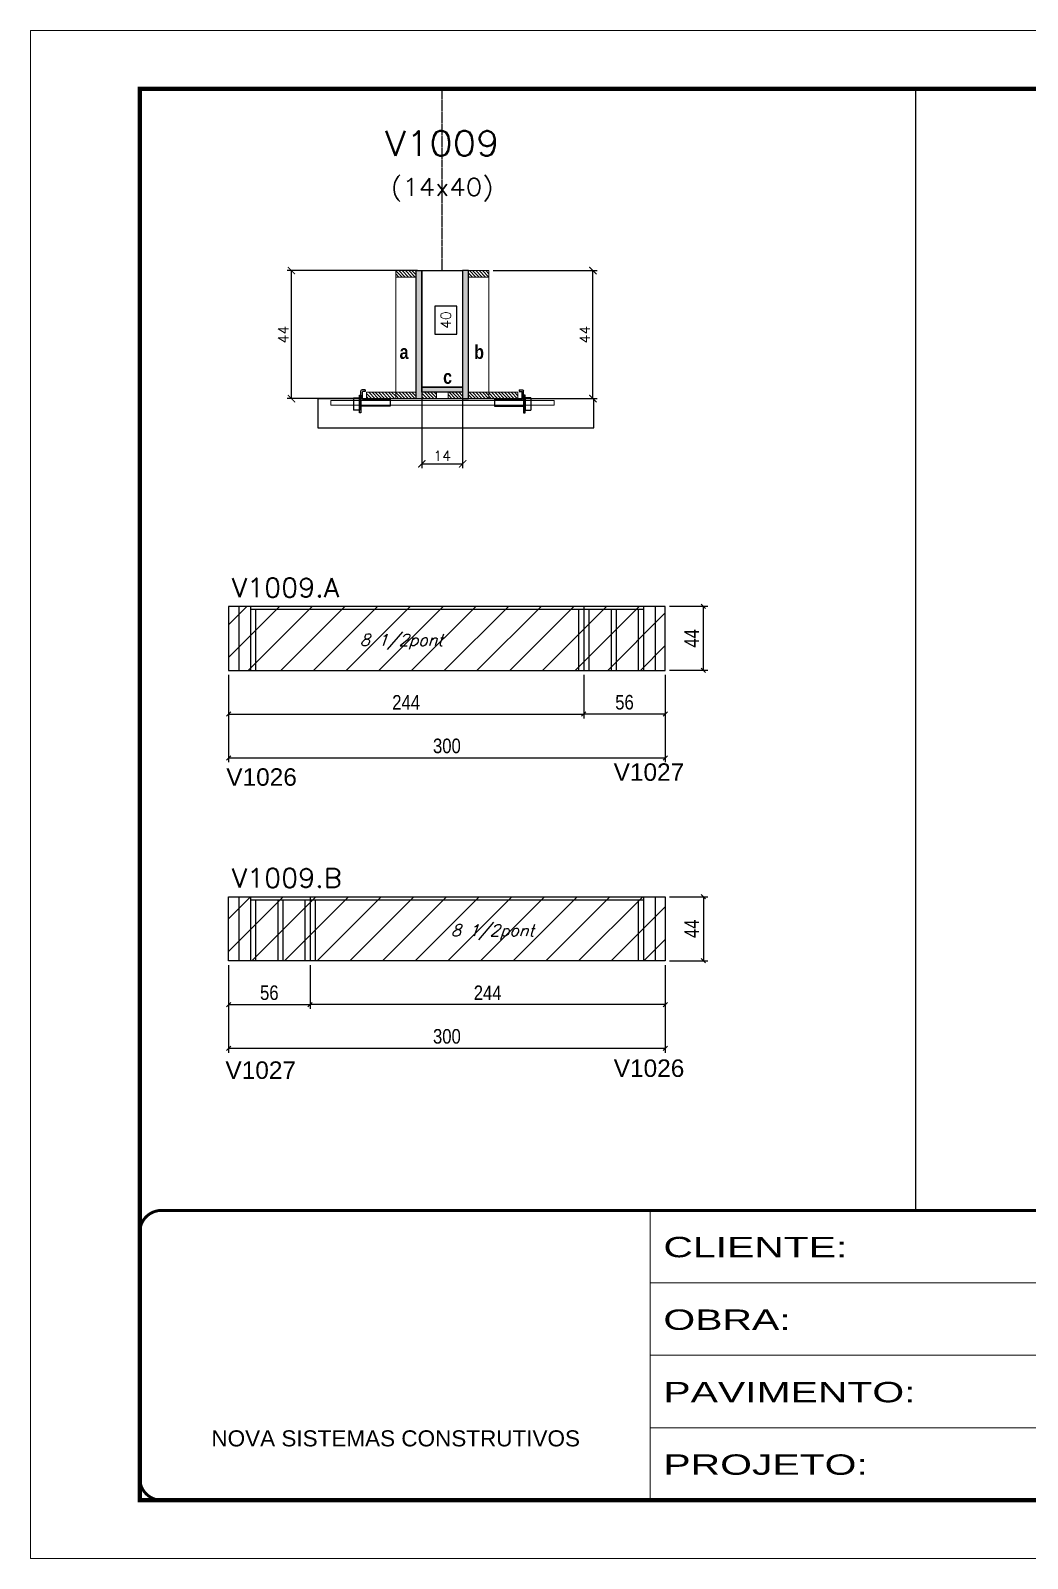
# Model space of a CAD drawing. Extents: x -20960 to -5926, y -2106 to 21915.
# Drawn here: x -9023 to -8339, y 17420 to 18470 of the extents above; entities that cross this region are included whole.
import ezdxf
from ezdxf.enums import TextEntityAlignment as Align

# ---------------------------------------------------------------- set-up
doc = ezdxf.new("R2010")
doc.units = 0
for name, pattern in [('CONTINUO', [0]), ('DASHED', [0.75, 0.5, -0.25]), ('HIDDEN', [0.375, 0.25, -0.125])]:
    doc.linetypes.add(name, pattern=pattern)
for name, color, linetype in [('5', 5, 'Continuous'), ('barrote', 251, 'Continuous'), ('COTA', 241, 'Continuous'), ('Cota Seção (2x)', 4, 'Continuous'), ('detalhes', 4, 'Continuous'), ('Painéis', 200, 'Continuous'), ('presilha', 1, 'Continuous'), ('Reaproveitamento', 251, 'Continuous'), ('SARR_2.2x7', 40, 'Continuous'), ('SARR_3.5x7', 81, 'Continuous'), ('texto', 7, 'Continuous'), ('Texto de Titulo', 7, 'Continuous'), ('Texto Qtd Sarr', 242, 'Continuous')]:
    doc.layers.add(name, color=color, linetype=linetype)
for name, color, linetype, lineweight in [('CONCRETO', 251, 'Continuous', 25), ('Folhas', 255, 'Continuous', 9), ('Hachura', 251, 'Continuous', 9), ('Madeira', 126, 'Continuous', 18), ('SARRAFO DE PRESSAO', 251, 'DASHED', 9), ('SCO-___-LAJ', 2, 'Continuous', 0), ('Texto Seção', 7, 'Continuous', 15)]:
    doc.layers.add(name, color=color, linetype=linetype, lineweight=lineweight)
doc.styles.add('ARIAL', font='arial.ttf')
doc.styles.add('COTA TECNICA', font='techl___.ttf', dxfattribs={"height": 10})
doc.styles.add('REGUA-120', font='ROMANS.shx', dxfattribs={"height": 15})
doc.styles.add('Romans', font='romans.shx')
doc.styles.get("Standard").update_dxf_attribs({"font": 'arial.ttf'})
doc.styles.add('TECNICA', font='techb___.ttf', dxfattribs={"height": 10})
doc.styles.add('Tecnologia', font='')
doc.styles.get('Tecnologia').set_extended_font_data('Forgotten Futurist')
doc.dimstyles.new('Cota Seção (2x)', dxfattribs={"dimtxt": 7, "dimasz": 5, "dimexe": 3, "dimexo": 3, "dimgap": 2, "dimtad": 3, "dimdec": 1, "dimlfac": 0.5, "dimzin": 12, "dimdsep": 46, "dimtxsty": 'Romans', "dimblk": 'ARCHTICK', "dimcen": 0, "dimclrd": 4, "dimclre": 4, "dimclrt": 1, "dimadec": 1, "dimazin": 3, "dimtfac": 1, "dimtdec": 1, "dimtmove": 0, "dimatfit": 3, "dimldrblk": 'OBLIQUE', "dimfxl": 1, "dimtolj": 1, "dimtzin": 12, "dimarcsym": 0})
doc.dimstyles.new('Cota Seção interna', dxfattribs={"dimtxt": 7, "dimasz": 6, "dimexe": 0.18, "dimexo": 2, "dimgap": -4, "dimtad": 3, "dimdec": 1, "dimlfac": 0.5, "dimzin": 12, "dimdsep": 46, "dimtxsty": 'Romans', "dimblk": 'ARCHTICK', "dimcen": 0.09, "dimse1": 1, "dimse2": 1, "dimsd1": 1, "dimsd2": 1, "dimclrd": 180, "dimclre": 5, "dimclrt": 1, "dimadec": 0, "dimazin": 3, "dimtfac": 1, "dimtdec": 1, "dimtofl": 0, "dimtmove": 0, "dimatfit": 3, "dimldrblk": 'ARCHTICK', "dimfxl": 1, "dimtolj": 1, "dimtzin": 0, "dimarcsym": 0})
doc.dimstyles.new('PAINEL', dxfattribs={"dimtxt": 10, "dimasz": 3, "dimexe": 3, "dimexo": 3, "dimgap": 3, "dimtad": 1, "dimdec": 1, "dimzin": 12, "dimdsep": 46, "dimtxsty": 'COTA TECNICA', "dimblk1": 'OBLIQUE', "dimblk2": 'OBLIQUE', "dimsah": 1, "dimcen": 0.9, "dimclrd": 4, "dimclre": 4, "dimclrt": 240, "dimadec": 1, "dimazin": 3, "dimtfac": 1, "dimtdec": 1, "dimtmove": 0, "dimatfit": 3, "dimfxl": 1, "dimtolj": 1, "dimtzin": 12, "dimarcsym": 0})
pattern_1 = [(315, (14191.9361, 9987.0219), (1.12253202, 1.12253202), [])]
pattern_2 = [(315, (14201.9361, 9987.0219), (1.12253202, 1.12253202), [])]
pattern_3 = [(45, (3183.5, 1148.575), (-11.22532, 11.22532), [])]

# ---------------------------------------------------------------- blocks, each defined once
blk = doc.blocks.new('9999999999')
at = {"color": 30, "linetype": 'CONTINUO'}
for p, q in [((98564.6, 34230.2), (98564.6, 34429.4)), ((98564.6, 34379.6), (99584, 34379.6)), ((98564.6, 34329.8), (99488, 34329.8)), ((98564.6, 34280), (99488, 34280))]:
    blk.add_line(p, q, dxfattribs=at)
at = {"color": 30, "linetype": 'CONTINUO', "const_width": 2}
blk.add_lwpolyline([(99584, 34230.2), (99584, 34414.4, 0.414214), (99569, 34429.4), (98229, 34429.4, 0.414214), (98214, 34414.4), (98214, 34245.2, 0.414214), (98229, 34230.2), (99584, 34230.2)], format="xyb", dxfattribs=at)
at = {"layer": 'Folhas'}
blk.add_lwpolyline([(98139, 34190.2), (99624, 34190.2), (99624, 35240.2), (98139, 35240.2)], close=True, dxfattribs=at)
at = {"layer": 'Folhas', "color": 30, "const_width": 3}
blk.add_lwpolyline([(98214, 34230.2), (99584, 34230.2), (99584, 35200.2), (98214, 35200.2)], close=True, dxfattribs=at)
at = {"color": 7, "linetype": 'Continuous', "ltscale": 5, "style": 'ARIAL'}
blk.add_text('NOVA SISTEMAS CONSTRUTIVOS', height=11.059, dxfattribs=at).set_placement((98263.2, 34267.2))
at = {"layer": 'Folhas', "color": 7, "style": 'Tecnologia', "width": 1.5}
for s, p in [('CLIENTE:', (98573.7, 34397.2)), ('OBRA:', (98573.7, 34347.3)), ('PAVIMENTO:', (98573.7, 34297.5)), ('PROJETO:', (98573.7, 34247.7))]:
    blk.add_text(s, height=14, dxfattribs=at).set_placement(p)
blk = doc.blocks.new('_Oblique')
at = {"color": 0, "linetype": 'ByBlock', "lineweight": -2}
blk.add_line((-0.5, -0.5), (0.5, 0.5), dxfattribs=at)
blk = doc.blocks.new('*D6794')
at = {"layer": 'COTA', "color": 4, "linetype": 'ByBlock', "lineweight": -2, "transparency": 16777216}
for p, q in [((-8887.5, 18027), (-8887.5, 17966.8)), ((-8587.5, 18027), (-8587.5, 17966.8)), ((-8887.5, 17969.8), (-8587.5, 17969.8))]:
    blk.add_line(p, q, dxfattribs=at)
at = {"layer": 'Defpoints', "color": 0, "linetype": 'ByBlock', "transparency": 16777216}
for p in [(-8887.5, 18030), (-8587.5, 18030), (-8587.5, 17969.8)]:
    blk.add_point(p, dxfattribs=at)
at = {"layer": 'COTA', "color": 4, "linetype": 'ByBlock', "lineweight": -2, "transparency": 16777216, "xscale": 3, "yscale": 3, "zscale": 3, "rotation": 180}
blk.add_blockref('_Oblique', (-8887.5, 17969.8), dxfattribs=at)
at = {"layer": 'COTA', "color": 4, "linetype": 'ByBlock', "lineweight": -2, "transparency": 16777216, "xscale": 3, "yscale": 3, "zscale": 3}
blk.add_blockref('_Oblique', (-8587.5, 17969.8), dxfattribs=at)
at = {"layer": 'COTA', "color": 240, "linetype": 'ByBlock', "transparency": 16777216, "insert": (-8737.5, 17978), "char_height": 10, "attachment_point": 5, "style": 'COTA TECNICA'}
blk.add_mtext('\\A1;300', dxfattribs=at)
blk = doc.blocks.new('*D6795')
at = {"layer": 'COTA', "color": 4, "linetype": 'ByBlock', "lineweight": -2, "transparency": 16777216}
for p, q in [((-8887.5, 18027), (-8887.5, 17996.9)), ((-8643.5, 18027), (-8643.5, 17996.9)), ((-8887.5, 17999.9), (-8643.5, 17999.9))]:
    blk.add_line(p, q, dxfattribs=at)
at = {"layer": 'Defpoints', "color": 0, "linetype": 'ByBlock', "transparency": 16777216}
for p in [(-8887.5, 18030), (-8643.5, 18030), (-8643.5, 17999.9)]:
    blk.add_point(p, dxfattribs=at)
at = {"layer": 'COTA', "color": 4, "linetype": 'ByBlock', "lineweight": -2, "transparency": 16777216, "xscale": 3, "yscale": 3, "zscale": 3, "rotation": 180}
blk.add_blockref('_Oblique', (-8887.5, 17999.9), dxfattribs=at)
at = {"layer": 'COTA', "color": 4, "linetype": 'ByBlock', "lineweight": -2, "transparency": 16777216, "xscale": 3, "yscale": 3, "zscale": 3}
blk.add_blockref('_Oblique', (-8643.5, 17999.9), dxfattribs=at)
at = {"layer": 'COTA', "color": 240, "linetype": 'ByBlock', "transparency": 16777216, "insert": (-8765.5, 18008), "char_height": 10, "attachment_point": 5, "style": 'COTA TECNICA'}
blk.add_mtext('\\A1;244', dxfattribs=at)
blk = doc.blocks.new('*D6796')
at = {"layer": 'COTA', "color": 4, "linetype": 'ByBlock', "lineweight": -2, "transparency": 16777216}
for p, q in [((-8643.5, 18027), (-8643.5, 17996.9)), ((-8587.5, 18027), (-8587.5, 17996.9)), ((-8587.5, 17999.9), (-8643.5, 17999.9))]:
    blk.add_line(p, q, dxfattribs=at)
at = {"layer": 'Defpoints', "color": 0, "linetype": 'ByBlock', "transparency": 16777216}
for p in [(-8643.5, 18030), (-8587.5, 18030), (-8643.5, 17999.9)]:
    blk.add_point(p, dxfattribs=at)
at = {"layer": 'COTA', "color": 4, "linetype": 'ByBlock', "lineweight": -2, "transparency": 16777216, "xscale": 3, "yscale": 3, "zscale": 3, "rotation": 180}
blk.add_blockref('_Oblique', (-8643.5, 17999.9), dxfattribs=at)
at = {"layer": 'COTA', "color": 4, "linetype": 'ByBlock', "lineweight": -2, "transparency": 16777216, "xscale": 3, "yscale": 3, "zscale": 3}
blk.add_blockref('_Oblique', (-8587.5, 17999.9), dxfattribs=at)
at = {"layer": 'COTA', "color": 240, "linetype": 'ByBlock', "transparency": 16777216, "insert": (-8615.5, 18008), "char_height": 10, "attachment_point": 5, "style": 'COTA TECNICA'}
blk.add_mtext('\\A1;56', dxfattribs=at)
blk = doc.blocks.new('*D6797')
at = {"layer": 'COTA', "color": 4, "linetype": 'ByBlock', "lineweight": -2, "transparency": 16777216}
for p, q in [((-8584.5, 18074), (-8558.3, 18074)), ((-8561.3, 18030), (-8561.3, 18074)), ((-8584.5, 18030), (-8558.3, 18030))]:
    blk.add_line(p, q, dxfattribs=at)
at = {"layer": 'Defpoints', "color": 0, "linetype": 'ByBlock', "transparency": 16777216}
for p in [(-8587.5, 18074), (-8561.3, 18074), (-8587.5, 18030)]:
    blk.add_point(p, dxfattribs=at)
at = {"layer": 'COTA', "color": 4, "linetype": 'ByBlock', "lineweight": -2, "transparency": 16777216, "xscale": 3, "yscale": 3, "zscale": 3}
for p, rotation in [((-8561.3, 18074), 90), ((-8561.3, 18030), 270)]:
    blk.add_blockref('_Oblique', p, dxfattribs=dict(at, rotation=rotation))
at = {"layer": 'COTA', "color": 240, "linetype": 'ByBlock', "transparency": 16777216, "insert": (-8569.4, 18052), "char_height": 10, "attachment_point": 5, "rotation": 90, "style": 'COTA TECNICA'}
blk.add_mtext('\\A1;44', dxfattribs=at)
blk = doc.blocks.new('*D6798')
at = {"layer": 'COTA', "color": 4, "linetype": 'ByBlock', "lineweight": -2, "transparency": 16777216}
for p, q in [((-8887.5, 17827.4), (-8887.5, 17767.2)), ((-8587.5, 17827.4), (-8587.5, 17767.2)), ((-8587.5, 17770.2), (-8887.5, 17770.2))]:
    blk.add_line(p, q, dxfattribs=at)
at = {"layer": 'Defpoints', "color": 0, "linetype": 'ByBlock', "transparency": 16777216}
for p in [(-8887.5, 17830.4), (-8587.5, 17830.4), (-8887.5, 17770.2)]:
    blk.add_point(p, dxfattribs=at)
at = {"layer": 'COTA', "color": 4, "linetype": 'ByBlock', "lineweight": -2, "transparency": 16777216, "xscale": 3, "yscale": 3, "zscale": 3, "rotation": 180}
blk.add_blockref('_Oblique', (-8887.5, 17770.2), dxfattribs=at)
at = {"layer": 'COTA', "color": 4, "linetype": 'ByBlock', "lineweight": -2, "transparency": 16777216, "xscale": 3, "yscale": 3, "zscale": 3}
blk.add_blockref('_Oblique', (-8587.5, 17770.2), dxfattribs=at)
at = {"layer": 'COTA', "color": 240, "linetype": 'ByBlock', "transparency": 16777216, "insert": (-8737.5, 17778.4), "char_height": 10, "attachment_point": 5, "style": 'COTA TECNICA'}
blk.add_mtext('\\A1;300', dxfattribs=at)
blk = doc.blocks.new('*D6799')
at = {"layer": 'COTA', "color": 4, "linetype": 'ByBlock', "lineweight": -2, "transparency": 16777216}
for p, q in [((-8831.5, 17827.4), (-8831.5, 17797.3)), ((-8587.5, 17827.4), (-8587.5, 17797.3)), ((-8587.5, 17800.3), (-8831.5, 17800.3))]:
    blk.add_line(p, q, dxfattribs=at)
at = {"layer": 'Defpoints', "color": 0, "linetype": 'ByBlock', "transparency": 16777216}
for p in [(-8831.5, 17830.4), (-8587.5, 17830.4), (-8831.5, 17800.3)]:
    blk.add_point(p, dxfattribs=at)
at = {"layer": 'COTA', "color": 4, "linetype": 'ByBlock', "lineweight": -2, "transparency": 16777216, "xscale": 3, "yscale": 3, "zscale": 3, "rotation": 180}
blk.add_blockref('_Oblique', (-8831.5, 17800.3), dxfattribs=at)
at = {"layer": 'COTA', "color": 4, "linetype": 'ByBlock', "lineweight": -2, "transparency": 16777216, "xscale": 3, "yscale": 3, "zscale": 3}
blk.add_blockref('_Oblique', (-8587.5, 17800.3), dxfattribs=at)
at = {"layer": 'COTA', "color": 240, "linetype": 'ByBlock', "transparency": 16777216, "insert": (-8709.5, 17808.4), "char_height": 10, "attachment_point": 5, "style": 'COTA TECNICA'}
blk.add_mtext('\\A1;244', dxfattribs=at)
blk = doc.blocks.new('*D6800')
at = {"layer": 'COTA', "color": 4, "linetype": 'ByBlock', "lineweight": -2, "transparency": 16777216}
for p, q in [((-8887.5, 17827.4), (-8887.5, 17797.3)), ((-8831.5, 17827.4), (-8831.5, 17797.3)), ((-8887.5, 17800.3), (-8831.5, 17800.3))]:
    blk.add_line(p, q, dxfattribs=at)
at = {"layer": 'Defpoints', "color": 0, "linetype": 'ByBlock', "transparency": 16777216}
for p in [(-8887.5, 17830.4), (-8831.5, 17830.4), (-8831.5, 17800.3)]:
    blk.add_point(p, dxfattribs=at)
at = {"layer": 'COTA', "color": 4, "linetype": 'ByBlock', "lineweight": -2, "transparency": 16777216, "xscale": 3, "yscale": 3, "zscale": 3, "rotation": 180}
blk.add_blockref('_Oblique', (-8887.5, 17800.3), dxfattribs=at)
at = {"layer": 'COTA', "color": 4, "linetype": 'ByBlock', "lineweight": -2, "transparency": 16777216, "xscale": 3, "yscale": 3, "zscale": 3}
blk.add_blockref('_Oblique', (-8831.5, 17800.3), dxfattribs=at)
at = {"layer": 'COTA', "color": 240, "linetype": 'ByBlock', "transparency": 16777216, "insert": (-8859.5, 17808.4), "char_height": 10, "attachment_point": 5, "style": 'COTA TECNICA'}
blk.add_mtext('\\A1;56', dxfattribs=at)
blk = doc.blocks.new('*D6801')
at = {"layer": 'COTA', "color": 4, "linetype": 'ByBlock', "lineweight": -2, "transparency": 16777216}
for p, q in [((-8584.5, 17874.4), (-8558.3, 17874.4)), ((-8561.3, 17874.4), (-8561.3, 17830.4)), ((-8584.5, 17830.4), (-8558.3, 17830.4))]:
    blk.add_line(p, q, dxfattribs=at)
at = {"layer": 'Defpoints', "color": 0, "linetype": 'ByBlock', "transparency": 16777216}
for p in [(-8587.5, 17874.4), (-8587.5, 17830.4), (-8561.3, 17830.4)]:
    blk.add_point(p, dxfattribs=at)
at = {"layer": 'COTA', "color": 4, "linetype": 'ByBlock', "lineweight": -2, "transparency": 16777216, "xscale": 3, "yscale": 3, "zscale": 3}
for p, rotation in [((-8561.3, 17874.4), 90), ((-8561.3, 17830.4), 270)]:
    blk.add_blockref('_Oblique', p, dxfattribs=dict(at, rotation=rotation))
at = {"layer": 'COTA', "color": 240, "linetype": 'ByBlock', "transparency": 16777216, "insert": (-8569.4, 17852.4), "char_height": 10, "attachment_point": 5, "rotation": 90, "style": 'COTA TECNICA'}
blk.add_mtext('\\A1;44', dxfattribs=at)
blk = doc.blocks.new('_ArchTick')
at = {"color": 0, "linetype": 'ByBlock', "const_width": 0.15}
blk.add_lwpolyline([(-0.5, -0.5), (0.5, 0.5)], dxfattribs=at)
blk = doc.blocks.new('*D6802')
at = {"layer": 'COTA', "color": 4, "lineweight": -2, "transparency": 16777216}
for p, q in [((-8757.7, 18304.7), (-8847.3, 18304.7)), ((-8844.3, 18216.7), (-8844.3, 18304.7)), ((-8795.7, 18216.7), (-8847.3, 18216.7))]:
    blk.add_line(p, q, dxfattribs=at)
at = {"layer": 'Defpoints', "color": 0, "transparency": 16777216}
for p in [(-8844.3, 18304.7), (-8754.7, 18304.7), (-8792.7, 18216.7)]:
    blk.add_point(p, dxfattribs=at)
at = {"layer": 'COTA', "color": 4, "lineweight": -2, "transparency": 16777216, "xscale": 5, "yscale": 5, "zscale": 5}
for p, rotation in [((-8844.3, 18304.7), 90), ((-8844.3, 18216.7), 270)]:
    blk.add_blockref('_ArchTick', p, dxfattribs=dict(at, rotation=rotation))
at = {"layer": 'COTA', "color": 1, "transparency": 16777216, "insert": (-8849.8, 18260.7), "char_height": 7, "attachment_point": 5, "rotation": 90, "style": 'Romans'}
blk.add_mtext('\\A1;44', dxfattribs=at)
blk = doc.blocks.new('*D6803')
at = {"layer": 'COTA', "color": 4, "lineweight": -2, "transparency": 16777216}
for p, q in [((-8705.7, 18304.7), (-8634.2, 18304.7)), ((-8637.2, 18216.7), (-8637.2, 18304.7)), ((-8685.7, 18216.7), (-8634.2, 18216.7))]:
    blk.add_line(p, q, dxfattribs=at)
at = {"layer": 'Defpoints', "color": 0, "transparency": 16777216}
for p in [(-8708.7, 18304.7), (-8637.2, 18304.7), (-8688.7, 18216.7)]:
    blk.add_point(p, dxfattribs=at)
at = {"layer": 'COTA', "color": 4, "lineweight": -2, "transparency": 16777216, "xscale": 5, "yscale": 5, "zscale": 5}
for p, rotation in [((-8637.2, 18304.7), 90), ((-8637.2, 18216.7), 270)]:
    blk.add_blockref('_ArchTick', p, dxfattribs=dict(at, rotation=rotation))
at = {"layer": 'COTA', "color": 1, "transparency": 16777216, "insert": (-8642.7, 18260.7), "char_height": 7, "attachment_point": 5, "rotation": 90, "style": 'Romans'}
blk.add_mtext('\\A1;44', dxfattribs=at)
blk = doc.blocks.new('*D6804')
at = {"layer": 'Cota Seção (2x)', "color": 180, "lineweight": -2, "transparency": 16777216}
for p, q in [((-8730.7, 18280.3), (-8745.7, 18280.3)), ((-8745.7, 18280.3), (-8745.7, 18261)), ((-8730.7, 18261), (-8730.7, 18280.3)), ((-8745.7, 18261), (-8730.7, 18261))]:
    blk.add_line(p, q, dxfattribs=at)
at = {"layer": 'Defpoints', "color": 0, "transparency": 16777216}
for p in [(-8726.7, 18304.7), (-8726.7, 18304.7), (-8726.7, 18224.7)]:
    blk.add_point(p, dxfattribs=at)
at = {"layer": 'Cota Seção (2x)', "color": 1, "transparency": 16777216, "insert": (-8738.2, 18270.7), "char_height": 7, "attachment_point": 5, "rotation": 90, "style": 'Romans'}
blk.add_mtext('\\A1;40', dxfattribs=at)
blk = doc.blocks.new('titulo1')
at = {"layer": 'Defpoints', "color": 252, "linetype": 'HIDDEN', "ltscale": 2}
blk.add_line((0, 0), (0, 125), dxfattribs=at)
at = {"layer": 'Defpoints', "style": 'Romans', "oblique": 15}
blk.add_attdef('FOLHA', text='', height=10, dxfattribs=at).set_placement((0, 15.6), align=Align.MIDDLE_CENTER)
at = {"layer": 'Texto Qtd Sarr', "color": 3, "style": 'Romans', "oblique": 15}
for tag, height, p in [('TITULO', 17, (0, 71.4)), ('SEÇÃO', 12, (0, 41.5))]:
    blk.add_attdef(tag, text='', height=height, dxfattribs=at).set_placement(p, align=Align.MIDDLE_CENTER)
blk = doc.blocks.new('PRESILHA METÁLICA 1')
at = {"layer": 'presilha'}
for p, q in [((7.5, 10.6), (7.5, 19.9)), ((12, 21), (8.6, 21)), ((9, 11.6), (9, 18.9)), ((12, 19.5), (9.6, 19.5)), ((12, 21), (12, 19.5)), ((0, 13), (6, 13)), ((0, 13), (0, 0)), ((6, 0), (0, 0)), ((6, 15.5), (7.5, 15.5)), ((6, -2.5), (6, 15.5)), ((6, 13), (6, 0)), ((7.5, 15.5), (7.5, -2.5)), ((37.5, 4.1), (7.5, 4.1)), ((37.5, 11), (9.6, 11)), ((37.5, 11), (37.5, 4.1)), ((7.5, -2.5), (6, -2.5))]:
    blk.add_line(p, q, dxfattribs=at)
for centre, radius, start, end in [((8.6, 19.9), 1.14, 90, 180), ((9.6, 18.9), 0.57, 90, 180), ((9.6, 11.6), 0.57, 180, 270)]:
    blk.add_arc(centre, radius, start, end, dxfattribs=at)
blk = doc.blocks.new('*D6805')
at = {"layer": 'COTA', "color": 4, "lineweight": -2, "transparency": 16777216}
for p, q in [((-8754.7, 18218.1), (-8754.7, 18168.9)), ((-8726.7, 18218.1), (-8726.7, 18168.9)), ((-8754.7, 18171.9), (-8726.7, 18171.9))]:
    blk.add_line(p, q, dxfattribs=at)
at = {"layer": 'Defpoints', "color": 0, "transparency": 16777216}
for p in [(-8754.7, 18221.1), (-8726.7, 18221.1), (-8726.7, 18171.9)]:
    blk.add_point(p, dxfattribs=at)
at = {"layer": 'COTA', "color": 4, "lineweight": -2, "transparency": 16777216, "xscale": 5, "yscale": 5, "zscale": 5, "rotation": 180}
blk.add_blockref('_ArchTick', (-8754.7, 18171.9), dxfattribs=at)
at = {"layer": 'COTA', "color": 4, "lineweight": -2, "transparency": 16777216, "xscale": 5, "yscale": 5, "zscale": 5}
blk.add_blockref('_ArchTick', (-8726.7, 18171.9), dxfattribs=at)
at = {"layer": 'COTA', "color": 1, "transparency": 16777216, "insert": (-8740.7, 18177.4), "char_height": 7, "attachment_point": 5, "style": 'Romans'}
blk.add_mtext('\\A1;14', dxfattribs=at)

msp = doc.modelspace()

# ---------------------------------------------------------------- hatches: boundary and pattern name
at = {"layer": 'Hachura'}
h = msp.add_hatch(dxfattribs=at)
h.set_pattern_fill('ANSI31', color=256, scale=0.5, angle=270, style=0)
h.set_pattern_definition([(315, (14201.9361, 9997.0219), (1.12253202, 1.12253202), [])])
h.paths.add_polyline_path([(-8758.68, 18300.27), (-8758.68, 18304.67), (-8772.68, 18304.67), (-8772.68, 18300.27)])
h = msp.add_hatch(color=256, dxfattribs=at)
h.dxf.hatch_style = 1
h.paths.add_polyline_path([(-8758.68, 18304.67), (-8754.68, 18304.67), (-8754.68, 18216.67), (-8758.68, 18216.67)])
h = msp.add_hatch(color=256, dxfattribs=at)
h.dxf.hatch_style = 1
h.paths.add_polyline_path([(-8722.69, 18304.67), (-8726.69, 18304.67), (-8726.68, 18216.67), (-8722.68, 18216.67)])
h = msp.add_hatch(dxfattribs=at)
h.set_pattern_fill('ANSI31', color=256, scale=0.5, angle=270, style=0)
h.set_pattern_definition([(315, (14191.9458, 9997.0219), (1.12253202, 1.12253202), [])])
h.paths.add_polyline_path([(-8722.69, 18300.27), (-8722.69, 18304.67), (-8708.69, 18304.67), (-8708.69, 18300.27)])
h = msp.add_hatch(dxfattribs=at)
h.set_pattern_fill('ANSI31', color=256, scale=0.5, angle=270, style=0)
h.set_pattern_definition(pattern_2)
h.paths.add_polyline_path([(-8792.68, 18216.67), (-8792.68, 18221.07), (-8772.68, 18221.07), (-8772.68, 18216.67)])
h = msp.add_hatch(dxfattribs=at)
h.set_pattern_fill('ANSI31', color=256, scale=0.5, angle=270, style=0)
h.set_pattern_definition([(315, (14201.9361, 9913.4219), (1.12253202, 1.12253202), [])])
h.paths.add_polyline_path([(-8758.68, 18216.67), (-8758.68, 18221.07), (-8772.68, 18221.07), (-8772.68, 18216.67)])
h = msp.add_hatch(color=256, dxfattribs=at)
h.dxf.hatch_style = 1
h.paths.add_polyline_path([(-8754.68, 18221.07), (-8754.68, 18224.67), (-8726.68, 18224.67), (-8726.68, 18221.07)])
h = msp.add_hatch(dxfattribs=at)
h.set_pattern_fill('ANSI31', color=256, scale=0.5, angle=270, style=0)
h.set_pattern_definition(pattern_2)
h.paths.add_polyline_path([(-8754.68, 18216.67), (-8754.68, 18221.07), (-8744.68, 18221.07), (-8744.68, 18216.67)])
h = msp.add_hatch(dxfattribs=at)
h.set_pattern_fill('ANSI31', color=256, scale=0.5, angle=270, style=0)
h.set_pattern_definition(pattern_1)
h.paths.add_polyline_path([(-8726.68, 18216.67), (-8726.68, 18221.07), (-8736.68, 18221.07), (-8736.68, 18216.67)])
h = msp.add_hatch(dxfattribs=at)
h.set_pattern_fill('ANSI31', color=256, scale=0.5, angle=270, style=0)
h.set_pattern_definition([(315, (14191.9361, 9913.4219), (1.12253202, 1.12253202), [])])
h.paths.add_polyline_path([(-8722.68, 18216.67), (-8722.68, 18221.07), (-8708.68, 18221.07), (-8708.68, 18216.67)])
h = msp.add_hatch(dxfattribs=at)
h.set_pattern_fill('ANSI31', color=256, scale=0.5, angle=270, style=0)
h.set_pattern_definition(pattern_1)
h.paths.add_polyline_path([(-8688.68, 18216.67), (-8688.68, 18221.07), (-8708.68, 18221.07), (-8708.68, 18216.67)])
at = {"layer": 'Reaproveitamento', "transparency": 33554684}
h = msp.add_hatch(dxfattribs=at)
h.set_pattern_fill('ANSI31', color=256, scale=5)
h.set_pattern_definition(pattern_3)
h.paths.add_polyline_path([(-8643.5, 18029.97), (-8643.5, 18073.97), (-8887.5, 18073.97), (-8887.5, 18029.97)])
h.paths.add_polyline_path([(-8805.16, 18041.62), (-8737.54, 18041.62), (-8732.04, 18057.59), (-8799.66, 18057.59)], flags=24)
h = msp.add_hatch(dxfattribs=at)
h.set_pattern_fill('ANSI31', color=256, scale=5)
h.set_pattern_definition(pattern_3)
h.paths.add_polyline_path([(-8587.5, 18029.97), (-8587.5, 18073.97), (-8643.5, 18073.97), (-8643.5, 18029.97)])
h = msp.add_hatch(dxfattribs=at)
h.set_pattern_fill('ANSI31', color=256, scale=5)
h.set_pattern_definition(pattern_3)
h.paths.add_polyline_path([(-8831.5, 17830.37), (-8831.5, 17874.37), (-8887.5, 17874.37), (-8887.5, 17830.37)])
h = msp.add_hatch(dxfattribs=at)
h.set_pattern_fill('ANSI31', color=256, scale=5)
h.set_pattern_definition(pattern_3)
h.paths.add_polyline_path([(-8587.5, 17830.37), (-8587.5, 17874.37), (-8831.5, 17874.37), (-8831.5, 17830.37)])
h.paths.add_polyline_path([(-8742.58, 17842.02), (-8674.96, 17842.02), (-8669.46, 17858), (-8737.08, 17858)], flags=24)

# ---------------------------------------------------------------- linework, layer by layer
at = {"layer": 'barrote'}
msp.add_lwpolyline([(-8826.14, 18196.67), (-8636.56, 18196.67), (-8636.56, 18216.67), (-8826.14, 18216.67)], close=True, dxfattribs=at)
at = {"layer": 'CONCRETO'}
msp.add_lwpolyline([(-8754.68, 18304.67), (-8726.68, 18304.67), (-8726.68, 18224.67), (-8754.68, 18224.67), (-8754.68, 18304.67)], close=True, dxfattribs=at)
at = {"layer": 'COTA', "linetype": 'ByBlock'}
msp.add_line((-8415.68, 18429.67), (-8415.68, 17658.91), dxfattribs=at)
at = {"layer": 'Madeira'}
for points in [[(-8758.68, 18300.27), (-8758.68, 18304.67), (-8772.68, 18304.67), (-8772.68, 18300.27)], [(-8758.68, 18304.67), (-8772.68, 18304.67), (-8772.68, 18216.67), (-8758.68, 18216.67)], [(-8722.69, 18300.27), (-8722.69, 18304.67), (-8708.69, 18304.67), (-8708.69, 18300.27)], [(-8722.69, 18304.67), (-8708.69, 18304.67), (-8708.68, 18216.67), (-8722.68, 18216.67)], [(-8792.68, 18216.67), (-8792.68, 18221.07), (-8772.68, 18221.07), (-8772.68, 18216.67)], [(-8758.68, 18216.67), (-8758.68, 18221.07), (-8772.68, 18221.07), (-8772.68, 18216.67)], [(-8754.68, 18216.67), (-8754.68, 18221.07), (-8744.68, 18221.07), (-8744.68, 18216.67)], [(-8726.68, 18216.67), (-8726.68, 18221.07), (-8736.68, 18221.07), (-8736.68, 18216.67)], [(-8722.68, 18216.67), (-8722.68, 18221.07), (-8708.68, 18221.07), (-8708.68, 18216.67)], [(-8688.68, 18216.67), (-8688.68, 18221.07), (-8708.68, 18221.07), (-8708.68, 18216.67)]]:
    msp.add_lwpolyline(points, close=True, dxfattribs=at)
at = {"layer": 'Painéis', "linetype": 'ByBlock'}
for p, q in [((-8887.5, 18073.97), (-8887.5, 18029.97)), ((-8587.5, 18073.97), (-8887.5, 18073.97)), ((-8643.5, 18073.97), (-8643.5, 18029.97)), ((-8587.5, 18029.97), (-8587.5, 18073.97)), ((-8887.5, 18029.97), (-8587.5, 18029.97)), ((-8887.5, 17830.37), (-8887.5, 17874.37)), ((-8887.5, 17874.37), (-8587.5, 17874.37)), ((-8831.5, 17874.37), (-8831.5, 17830.37)), ((-8587.5, 17874.37), (-8587.5, 17830.37)), ((-8587.5, 17830.37), (-8887.5, 17830.37))]:
    msp.add_line(p, q, dxfattribs=at)
at = {"layer": 'Painéis'}
for points in [[(-8758.68, 18304.67), (-8754.68, 18304.67), (-8754.68, 18216.67), (-8758.68, 18216.67)], [(-8722.69, 18304.67), (-8726.69, 18304.67), (-8726.68, 18216.67), (-8722.68, 18216.67)], [(-8754.68, 18221.07), (-8754.68, 18224.67), (-8726.68, 18224.67), (-8726.68, 18221.07)]]:
    msp.add_lwpolyline(points, close=True, dxfattribs=at)
at = {"layer": 'SARR_2.2x7', "linetype": 'Continuous'}
for p, q in [((-8880.5, 18073.97), (-8880.5, 18029.97)), ((-8602.5, 18071.77), (-8872.5, 18071.77)), ((-8594.5, 18073.97), (-8594.5, 18029.97)), ((-8880.5, 17874.37), (-8880.5, 17830.37)), ((-8872.5, 17872.17), (-8602.5, 17872.17)), ((-8594.5, 17874.37), (-8594.5, 17830.37))]:
    msp.add_line(p, q, dxfattribs=at)
at = {"layer": 'SARR_3.5x7'}
for p, q in [((-8872.5, 18073.97), (-8872.5, 18029.97)), ((-8869, 18071.77), (-8869, 18029.97)), ((-8647, 18071.77), (-8647, 18029.97)), ((-8640, 18071.77), (-8640, 18029.97)), ((-8624.75, 18071.77), (-8624.75, 18029.97)), ((-8621.25, 18071.77), (-8621.25, 18029.97)), ((-8606, 18071.77), (-8606, 18029.97)), ((-8602.5, 18073.97), (-8602.5, 18029.97)), ((-8872.5, 17874.37), (-8872.5, 17830.37)), ((-8869, 17872.17), (-8869, 17830.37)), ((-8853.75, 17872.17), (-8853.75, 17830.37)), ((-8850.25, 17872.17), (-8850.25, 17830.37)), ((-8835, 17872.17), (-8835, 17830.37)), ((-8828, 17872.17), (-8828, 17830.37)), ((-8606, 17872.17), (-8606, 17830.37)), ((-8602.5, 17874.37), (-8602.5, 17830.37))]:
    msp.add_line(p, q, dxfattribs=at)
at = {"layer": 'SCO-___-LAJ', "color": 1}
msp.add_lwpolyline([(-8817.14, 18215.33), (-8663.87, 18215.33), (-8663.87, 18212.13), (-8817.14, 18212.13)], close=True, dxfattribs=at)

# ---------------------------------------------------------------- block references
at = {"layer": 'presilha', "yscale": 0.6666666666666666, "zscale": 0.6666666666666666}
for p, xscale in [((-8801.55, 18208.7), 0.6666666666666666), ((-8679.82, 18208.7), -0.6666666666666666)]:
    msp.add_blockref('PRESILHA METÁLICA 1', p, dxfattribs=dict(at, xscale=xscale))
at = {"layer": 'SARRAFO DE PRESSAO', "color": 6, "linetype": 'ByBlock'}
msp.add_blockref('9999999999', (-107162.48, -16770.54), dxfattribs=at)
at = {"layer": 'Texto Seção'}
ref = msp.add_blockref('titulo1', (-8740.68, 18304.67), dxfattribs=at)
ref.add_attrib('TITULO', 'V1009', dxfattribs={"layer": 'Texto de Titulo', "color": 7, "height": 17, "style": 'Romans', "width": 1.1}).set_placement((-8740.68, 18392.17), align=Align.MIDDLE_CENTER)
ref.add_attrib('SEÇÃO', '(14x40)', dxfattribs={"layer": 'Texto de Titulo', "color": 7, "height": 12, "style": 'Romans', "width": 1.1}).set_placement((-8740.68, 18362.17), align=Align.MIDDLE_CENTER)

# ---------------------------------------------------------------- texts
at = {"layer": '5', "linetype": 'Continuous'}
for s, p in [('V1027', (-8622.96, 17954.07)), ('V1026', (-8889.05, 17950.68)), ('V1027', (-8889.64, 17749.25)), ('V1026', (-8622.88, 17750.58))]:
    msp.add_text(s, height=12, rotation=0.00004, dxfattribs=at).set_placement(p)
at = {"layer": 'detalhes', "style": 'TECNICA'}
for s, p in [('a', (-8769.99, 18244)), ('b', (-8718.75, 18243.99)), ('c', (-8740.08, 18226.9))]:
    msp.add_text(s, height=9.6, dxfattribs=at).set_placement(p)
at = {"layer": 'texto', "color": 2, "char_height": 8, "attachment_point": 5, "style": 'Romans'}
for insert in [(-8768.79, 18049.61), (-8706.21, 17850.01)]:
    msp.add_mtext('{\\Q19;\\C256;8 1/2pont}', dxfattribs=dict(at, insert=insert))
at = {"layer": 'Texto Seção', "style": 'REGUA-120', "width": 1.05}
for s, p in [('V1009.A', (-8885.29, 18080.34)), ('V1009.B', (-8885.29, 17880.74))]:
    msp.add_text(s, height=13, dxfattribs=at).set_placement(p)

# ---------------------------------------------------------------- dimensions: what is measured, and where the dimension line sits
at = {"layer": 'COTA'}
for base, p1, p2, picture, middle in [((-8844.33, 18304.67), (-8792.68, 18216.67), (-8754.68, 18304.67), '*D6802', (-8849.83, 18260.67)), ((-8637.21, 18304.67), (-8688.68, 18216.67), (-8708.69, 18304.67), '*D6803', (-8642.71, 18260.67))]:
    dim = msp.add_linear_dim(base=base, p1=p1, p2=p2, angle=90, dimstyle='Cota Seção (2x)', dxfattribs=at)
    dim.commit()
    dim.dimension.update_dxf_attribs({"geometry": picture, "text_midpoint": middle})
dim = msp.add_linear_dim(base=(-8726.68, 18171.94), p1=(-8754.68, 18221.07), p2=(-8726.68, 18221.07), dimstyle='Cota Seção (2x)', dxfattribs=at)
dim.commit()
dim.dimension.update_dxf_attribs({"geometry": '*D6805', "text_midpoint": (-8740.68, 18177.44)})
at = {"layer": 'COTA', "linetype": 'ByBlock'}
for p1, p2, distance, picture, middle in [((-8587.5, 18029.97), (-8587.5, 18073.97), -26.15, '*D6797', (-8569.42, 18051.97)), ((-8887.5, 18029.97), (-8587.5, 18029.97), -60.19, '*D6794', (-8737.5, 17977.99)), ((-8887.5, 18029.97), (-8643.5, 18029.97), -30.07, '*D6795', (-8765.5, 18007.97)), ((-8587.5, 18029.97), (-8643.5, 18029.97), 30.07, '*D6796', (-8615.5, 18008.01)), ((-8587.5, 17874.37), (-8587.5, 17830.37), 26.15, '*D6801', (-8569.42, 17852.37)), ((-8587.5, 17830.37), (-8887.5, 17830.37), 60.19, '*D6798', (-8737.5, 17778.4)), ((-8887.5, 17830.37), (-8831.5, 17830.37), -30.07, '*D6800', (-8859.5, 17808.41)), ((-8587.5, 17830.37), (-8831.5, 17830.37), 30.07, '*D6799', (-8709.5, 17808.38))]:
    dim = msp.add_aligned_dim(p1=p1, p2=p2, distance=distance, dimstyle='PAINEL', dxfattribs=at)
    dim.commit()
    dim.dimension.update_dxf_attribs({"geometry": picture, "text_midpoint": middle})
at = {"layer": 'Cota Seção (2x)'}
dim = msp.add_linear_dim(base=(-8726.69, 18304.67), p1=(-8726.68, 18224.67), p2=(-8726.69, 18304.67), angle=90, dimstyle='Cota Seção interna', dxfattribs=at)
dim.commit()
dim.dimension.update_dxf_attribs({"geometry": '*D6804', "text_midpoint": (-8726.69, 18270.67), "dimtype": 160})

doc.saveas('drawing.dxf')
